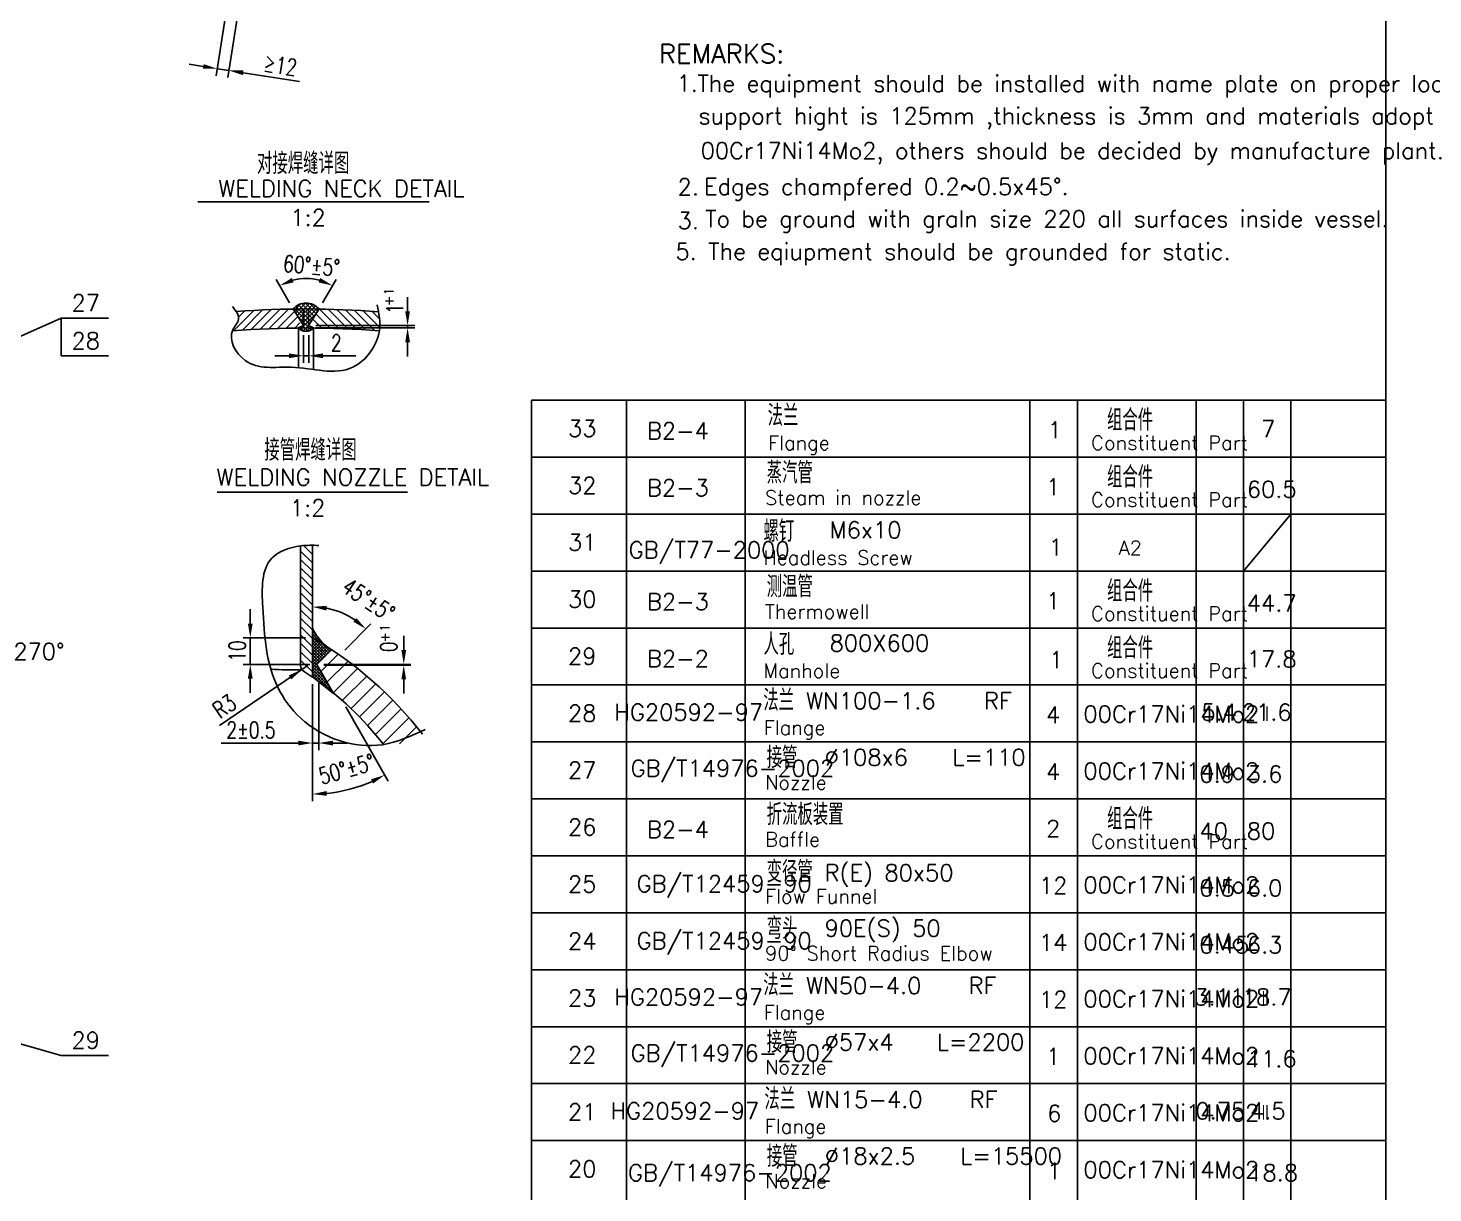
# Model space of a CAD drawing. Extents: x 1512 to 4800, y -77 to 764.
# Drawn here: x 1810.2 to 2106.2, y 227.9 to 473.3 of the extents above; entities that cross this region are included whole.
import ezdxf
from ezdxf.enums import TextEntityAlignment as Align

# ---------------------------------------------------------------- set-up
doc = ezdxf.new("R2010")
doc.units = 0
doc.header["$MEASUREMENT"] = 0
doc.layers.get('0').update_dxf_attribs({"linetype": 'CONTINUOUS'})
doc.layers.get('DEFPOINTS').update_dxf_attribs({"linetype": 'CONTINUOUS'})
doc.layers.add('1', color=1, linetype='CONTINUOUS')
doc.styles.add('ACANSTS', font='romans.shx', dxfattribs={"height": 1, "bigfont": 'gbcbig.shx'})
doc.styles.add('HZ5', font='romans.shx', dxfattribs={"width": 0.75, "bigfont": 'hz5.shx'})
doc.dimstyles.get("Standard").update_dxf_attribs({"dimtxt": 3.5, "dimasz": 3, "dimexe": 2, "dimexo": 0, "dimgap": 1, "dimtad": 1, "dimdec": 0, "dimlfac": 20, "dimzin": 0, "dimdsep": 46, "dimtxsty": 'HZ5', "dimcen": 1, "dimadec": 0, "dimazin": 0, "dimtfac": 1, "dimtdec": 0, "dimtmove": 2, "dimatfit": 3, "dimfxl": 0, "dimtolj": 1, "dimtzin": 0, "dimarcsym": 0})

# ---------------------------------------------------------------- blocks, each defined once
blk = doc.blocks.new('*D262')
at = {"color": 0, "linetype": 'ByBlock', "ltscale": 5}
for p, q in [((1773.03, 49.01), (1773.03, 52.01)), ((1756.21, 46.01), (1774.53, 46.01)), ((1756.22, 45.85), (1774.53, 45.85)), ((1773.03, 45.85), (1773.03, 46.01)), ((1773.03, 45.85), (1773.03, 46.01)), ((1773.03, 42.85), (1773.03, 39.85))]:
    blk.add_line(p, q, dxfattribs=at)
for points in [[(1772.53, 49.01), (1773.53, 49.01), (1773.03, 46.01)], [(1772.53, 42.85), (1773.53, 42.85), (1773.03, 45.85)]]:
    blk.add_solid(points, dxfattribs=at)
at = {"layer": 'DEFPOINTS', "color": 0, "linetype": 'ByBlock', "ltscale": 5}
for p in [(1754.71, 46.01), (1754.72, 45.85), (1773.03, 46.01)]:
    blk.add_point(p, dxfattribs=at)
at = {"color": 0, "linetype": 'ByBlock', "ltscale": 5, "insert": (1769.87, 49.71), "char_height": 3.5, "attachment_point": 5, "rotation": 90, "style": 'HZ5'}
blk.add_mtext('\\A1;0', dxfattribs=at)
blk = doc.blocks.new('*D261')
at = {"color": 0, "linetype": 'ByBlock', "ltscale": 5}
for p, q in [((1753.8, 41.86), (1753.8, 17.18)), ((1760.83, 37.08), (1769.76, 21.41))]:
    blk.add_line(p, q, dxfattribs=at)
blk.add_arc((1753.8, 49.43), 30.75, 275.5927, 294.0727, dxfattribs=at)
for points in [[(1766.12, 21.8), (1766.57, 20.91), (1769.02, 22.71)], [(1756.82, 18.33), (1756.77, 19.33), (1753.8, 18.68)]]:
    blk.add_solid(points, dxfattribs=at)
at = {"layer": 'DEFPOINTS', "color": 0, "linetype": 'ByBlock', "ltscale": 5}
for p in [(1753.8, 57.98), (1755.1, 47.15), (1753.8, 43.36), (1760.09, 38.39), (1759.08, 19.14)]:
    blk.add_point(p, dxfattribs=at)
at = {"color": 0, "linetype": 'ByBlock', "ltscale": 5, "insert": (1760.99, 23.96), "char_height": 3.5, "attachment_point": 5, "rotation": 15.7675, "style": 'HZ5'}
blk.add_mtext('\\A1;50°±5°', dxfattribs=at)
blk = doc.blocks.new('*D260')
at = {"color": 0, "linetype": 'ByBlock', "ltscale": 5}
blk.add_line((1760.58, 49.03), (1766.09, 54.55), dxfattribs=at)
blk.add_arc((1753.8, 42.25), 15.88, 55.8372, 79.1628, dxfattribs=at)
for points in [[(1756.74, 57.36), (1756.83, 58.35), (1753.8, 58.14)], [(1763.04, 55.78), (1762.4, 55.01), (1765.03, 53.49)]]:
    blk.add_solid(points, dxfattribs=at)
at = {"layer": 'DEFPOINTS', "color": 0, "linetype": 'ByBlock', "ltscale": 5}
for p in [(1753.8, 71.11), (1757.91, 57.6), (1759.51, 47.97), (1755.1, 43.55), (1753.8, 39.76)]:
    blk.add_point(p, dxfattribs=at)
at = {"color": 0, "linetype": 'ByBlock', "ltscale": 5, "insert": (1765.61, 59.63), "char_height": 3.5, "attachment_point": 5, "rotation": 325.8002, "style": 'HZ5'}
blk.add_mtext('\\A1;45°±5°', dxfattribs=at)
blk = doc.blocks.new('*D259')
at = {"color": 0, "linetype": 'ByBlock', "ltscale": 5}
for p, q in [((1740.69, 54.62), (1740.69, 57.62)), ((1752.3, 51.62), (1739.19, 51.62)), ((1740.69, 51.62), (1740.69, 46.01)), ((1753.21, 46.01), (1739.19, 46.01)), ((1740.69, 43.01), (1740.69, 40.01))]:
    blk.add_line(p, q, dxfattribs=at)
for points in [[(1740.19, 54.62), (1741.19, 54.62), (1740.69, 51.62)], [(1740.19, 43.01), (1741.19, 43.01), (1740.69, 46.01)]]:
    blk.add_solid(points, dxfattribs=at)
at = {"layer": 'DEFPOINTS', "color": 0, "linetype": 'ByBlock', "ltscale": 5}
for p in [(1753.8, 51.62), (1740.69, 46.01), (1754.71, 46.01)]:
    blk.add_point(p, dxfattribs=at)
at = {"color": 0, "linetype": 'ByBlock', "ltscale": 5, "insert": (1737.94, 48.82), "char_height": 3.5, "attachment_point": 5, "rotation": 90, "style": 'HZ5'}
blk.add_mtext('\\A1;10', dxfattribs=at)
blk = doc.blocks.new('*D266')
at = {"color": 0, "linetype": 'ByBlock', "ltscale": 5}
for p, q in [((1755.1, 42.05), (1755.1, 27.94)), ((1753.8, 38.26), (1753.8, 27.94)), ((1750.8, 29.44), (1734.52, 29.44)), ((1755.1, 29.44), (1753.8, 29.44)), ((1758.1, 29.44), (1761.1, 29.44))]:
    blk.add_line(p, q, dxfattribs=at)
for points in [[(1750.8, 29.94), (1750.8, 28.94), (1753.8, 29.44)], [(1758.1, 29.94), (1758.1, 28.94), (1755.1, 29.44)]]:
    blk.add_solid(points, dxfattribs=at)
at = {"layer": 'DEFPOINTS', "color": 0, "linetype": 'ByBlock', "ltscale": 5}
for p in [(1755.1, 43.55), (1753.8, 39.76), (1755.1, 29.44)]:
    blk.add_point(p, dxfattribs=at)
at = {"color": 0, "linetype": 'ByBlock', "ltscale": 5, "insert": (1740.83, 32.19), "char_height": 3.5, "attachment_point": 5, "style": 'HZ5'}
blk.add_mtext('\\A1;2±0.5', dxfattribs=at)
blk = doc.blocks.new('*D267')
at = {"color": 0, "linetype": 'ByBlock', "ltscale": 5}
for p in [(1734.2, 33.16), (1752.8, 45.8)]:
    blk.add_line(p, (1751.56, 44.95), dxfattribs=at)
blk.add_solid([(1748.8, 43.68), (1749.36, 42.85), (1751.56, 44.95)], dxfattribs=at)
at = {"layer": 'DEFPOINTS', "color": 0, "linetype": 'ByBlock', "ltscale": 5}
for p in [(1751.56, 44.95), (1752.8, 45.8)]:
    blk.add_point(p, dxfattribs=at)
at = {"color": 0, "linetype": 'ByBlock', "ltscale": 5, "insert": (1735.24, 37.19), "char_height": 3.5, "attachment_point": 5, "rotation": 34.1911, "style": 'HZ5'}
blk.add_mtext('\\A1;R3', dxfattribs=at)
blk = doc.blocks.new('*D268')
at = {"color": 0, "linetype": 'ByBlock', "ltscale": 5}
for p, q in [((1812.73, 56.77), (1808.81, 31.76)), ((1815.2, 56.39), (1811.28, 31.38)), ((1806.08, 33.71), (1803.11, 34.17)), ((1809.04, 33.24), (1811.51, 32.86)), ((1814.48, 32.39), (1826.33, 30.53))]:
    blk.add_line(p, q, dxfattribs=at)
for points in [[(1806.16, 34.2), (1806, 33.22), (1809.04, 33.24)], [(1814.55, 32.89), (1814.4, 31.9), (1811.51, 32.86)]]:
    blk.add_solid(points, dxfattribs=at)
at = {"layer": 'DEFPOINTS', "color": 0, "linetype": 'ByBlock', "ltscale": 5}
for p in [(1812.96, 58.25), (1815.43, 57.87), (1811.51, 32.86)]:
    blk.add_point(p, dxfattribs=at)
at = {"color": 0, "linetype": 'ByBlock', "ltscale": 5, "insert": (1822.31, 33.95), "char_height": 3.5, "attachment_point": 5, "rotation": 351.0876, "style": 'HZ5'}
blk.add_mtext('\\A1;≥12', dxfattribs=at)
blk = doc.blocks.new('*D279')
at = {"color": 0, "linetype": 'ByBlock', "ltscale": 5}
for p, q in [((1771.51, 164.84), (1771.51, 167.84)), ((1752.17, 161.84), (1773.01, 161.84)), ((1752.17, 161.33), (1773.01, 161.33)), ((1771.51, 161.33), (1771.51, 161.84)), ((1771.51, 161.33), (1771.51, 161.84)), ((1771.51, 158.33), (1771.51, 155.33))]:
    blk.add_line(p, q, dxfattribs=at)
for points in [[(1771.01, 164.84), (1772.01, 164.84), (1771.51, 161.84)], [(1771.01, 158.33), (1772.01, 158.33), (1771.51, 161.33)]]:
    blk.add_solid(points, dxfattribs=at)
at = {"layer": 'DEFPOINTS', "color": 0, "linetype": 'ByBlock', "ltscale": 5}
for p in [(1750.67, 161.84), (1750.67, 161.33), (1771.51, 161.84)]:
    blk.add_point(p, dxfattribs=at)
at = {"color": 0, "linetype": 'ByBlock', "ltscale": 5, "insert": (1768.85, 165.38), "char_height": 3.5, "attachment_point": 5, "rotation": 90, "style": 'HZ5'}
blk.add_mtext('\\A1;1', dxfattribs=at)
blk = doc.blocks.new('*D280')
at = {"color": 0, "linetype": 'ByBlock', "ltscale": 5}
for p, q in [((1746.64, 166.62), (1743.79, 171.56)), ((1753.6, 166.62), (1756.45, 171.56))]:
    blk.add_line(p, q, dxfattribs=at)
blk.add_arc((1750.12, 160.59), 11.16, 75.4433, 104.5567, dxfattribs=at)
for points in [[(1747.51, 170.94), (1747.13, 171.86), (1744.54, 170.26)], [(1753.12, 171.86), (1752.74, 170.94), (1755.7, 170.26)]]:
    blk.add_solid(points, dxfattribs=at)
at = {"layer": 'DEFPOINTS', "color": 0, "linetype": 'ByBlock', "ltscale": 5}
for p in [(1748.18, 171.59), (1747.39, 165.33), (1752.85, 165.33), (1749.12, 162.33), (1751.12, 162.33)]:
    blk.add_point(p, dxfattribs=at)
at = {"color": 0, "linetype": 'ByBlock', "ltscale": 5, "insert": (1751.27, 174.46), "char_height": 3.5, "attachment_point": 5, "rotation": 355.2555, "style": 'HZ5'}
blk.add_mtext('\\A1;60°±5°', dxfattribs=at)
blk = doc.blocks.new('*D281')
at = {"color": 0, "linetype": 'ByBlock', "ltscale": 5}
for p, q in [((1749.56, 159.83), (1749.56, 153.97)), ((1750.67, 159.83), (1750.67, 153.97)), ((1746.56, 155.47), (1743.56, 155.47)), ((1749.56, 155.47), (1750.67, 155.47)), ((1749.56, 155.47), (1750.67, 155.47)), ((1753.67, 155.47), (1756.67, 155.47))]:
    blk.add_line(p, q, dxfattribs=at)
for points in [[(1746.56, 155.97), (1746.56, 154.97), (1749.56, 155.47)], [(1753.67, 155.97), (1753.67, 154.97), (1750.67, 155.47)]]:
    blk.add_solid(points, dxfattribs=at)
at = {"layer": 'DEFPOINTS', "color": 0, "linetype": 'ByBlock', "ltscale": 5}
for p in [(1749.56, 161.33), (1750.67, 161.33), (1750.67, 155.47)]:
    blk.add_point(p, dxfattribs=at)
at = {"color": 0, "linetype": 'ByBlock', "ltscale": 5, "insert": (1756.51, 158.18), "char_height": 3.5, "attachment_point": 5, "style": 'HZ5'}
blk.add_mtext('\\A1;2', dxfattribs=at)

msp = doc.modelspace()

# ---------------------------------------------------------------- hatches: boundary and pattern name
h = msp.add_hatch()
h.set_pattern_fill('ANSI31', color=256, scale=5, style=0)
h.set_pattern_definition([(45, (2199.2077, -377.54324), (-0.44194174, 0.44194174), [])])
edge = h.paths.add_edge_path()
edge.add_line((1869.3055983, 410.6005597), (1871.4944295, 414.0881597))
edge.add_arc((1868.7623795, 411.7000399), 3.6286655, 41.15712038, 138.842878713)
edge.add_line((1866.0303295, 414.0881597), (1868.1954214, 410.6005597))
edge.add_line((1868.1954214, 410.6005597), (1867.1850295, 410.0881597))
edge.add_arc((1868.7623795, 411.4986568), 2.1160187, 221.803702714, 318.196297158)
edge.add_line((1870.3397295, 410.0881597), (1869.3055983, 410.6005597))
h = msp.add_hatch()
h.set_pattern_fill('ANSI31', color=256, scale=5, angle=90, style=0)
h.set_pattern_definition([(135, (2199.2077, -377.54324), (-0.44194174, -0.44194174), [])])
edge = h.paths.add_edge_path()
edge.add_line((1869.3055983, 410.6005597), (1871.4944295, 414.0881597))
edge.add_arc((1868.7623795, 411.7000399), 3.6286655, 41.15712038, 138.842878713)
edge.add_line((1866.0303295, 414.0881597), (1868.1954214, 410.6005597))
edge.add_line((1868.1954214, 410.6005597), (1867.1850295, 410.0881597))
edge.add_arc((1868.7623795, 411.4986568), 2.1160187, 221.803702714, 318.196297158)
edge.add_line((1870.3397295, 410.0881597), (1869.3055983, 410.6005597))
at = {"ltscale": 10}
h = msp.add_hatch(dxfattribs=at)
h.set_pattern_fill('ANSI31', color=256, scale=10, style=0)
h.set_pattern_definition([(45, (-1302.1555, -1068.4832), (-0.88388348, 0.88388348), [])])
edge = h.paths.add_edge_path()
edge.add_arc((1868.7623795, 411.4986568), 2.1160187, 221.9225446, 222.028454071, ccw=False)
edge.add_arc((1868.7623795, 411.4986568), 2.1160187, 221.803702845, 221.922544605, ccw=False)
edge.add_line((1867.1850295, 410.0881597), (1867.6322008, 410.8626834))
edge.add_line((1867.6322008, 410.8626834), (1866.0393555, 414.0699852))
edge.add_arc((1868.7623795, 210.0881597), 204, 90.764815762, 94.137688759)
edge.add_spline(control_points=[(1854.0430577, 413.5564412), (1854.3963166, 413.0044769), (1854.9531383, 411.6933523), (1853.6343594, 410.4262989), (1853.2612163, 409.5541114), (1853.2342517, 409.4844416)], knot_values=[1.156743402, 1.156743402, 1.156743402, 1.156743402, 2.9725789759, 5.5257486454, 5.7453152154, 5.7453152154, 5.7453152154, 5.7453152154], degree=3, periodic=0)
edge.add_arc((1868.7623795, 210.0881597), 200, 90.450293597, 94.452962381, ccw=False)
h = msp.add_hatch(dxfattribs=at)
h.set_pattern_fill('ANSI31', color=256, scale=10, angle=90, style=0)
h.set_pattern_definition([(135, (-1302.1555, -1068.4832), (-0.88388348, -0.88388348), [])])
edge = h.paths.add_edge_path()
edge.add_spline(control_points=[(1884.2216342, 409.4897932), (1884.4148783, 410.8349817), (1884.2618539, 412.176505), (1884.0164428, 413.5170504)], knot_values=[44.7702570152, 44.7702570152, 44.7702570152, 44.7702570152, 48.8123214444, 48.8123214444, 48.8123214444, 48.8123214444], degree=3, periodic=0)
edge.add_arc((1868.7623795, 210.0881597), 204, 85.711715869, 89.235593138)
edge.add_line((1871.4839477, 414.0700046), (1869.7623795, 411.0881597))
edge.add_line((1869.7623795, 411.0881597), (1870.3433372, 410.081911))
edge.add_arc((1868.7623795, 210.0881597), 200, 85.566827778, 89.547084274, ccw=False)
h = msp.add_hatch(dxfattribs=at)
h.set_pattern_fill('ANSI31', color=256, scale=10, angle=90, style=0)
h.set_pattern_definition([(135, (-1926.2021, -688.5322), (-0.88388348, -0.88388348), [])])
edge = h.paths.add_edge_path()
edge.add_arc((1869.1211913, 338.9922752), 1.5020165, 180.064064393, 232.912948852)
edge.add_line((1868.2154337, 337.7940862), (1870.1191757, 336.5455958))
edge.add_line((1870.1191757, 336.5455958), (1870.1191757, 364.301756))
edge.add_spline(control_points=[(1870.1191757, 364.301756), (1869.2970545, 364.3029771), (1868.4680356, 364.2773733), (1867.6191757, 364.1746088)], knot_values=[1.3252477828, 1.3252477828, 1.3252477828, 1.3252477828, 3.8120331248, 3.8120331248, 3.8120331248, 3.8120331248], degree=3, periodic=0)
edge.add_line((1867.6191757, 364.1746088), (1867.6191757, 338.9905958))
h = msp.add_hatch()
h.set_pattern_fill('ANSI31', color=256, scale=3.5, angle=90, style=0)
h.set_pattern_definition([(135, (1991.23594, -157.2944), (-0.3093592, -0.3093592), [])])
edge = h.paths.add_edge_path()
edge.add_line((1874.5221438, 333.0746024), (1870.1191757, 336.5527053))
edge.add_line((1870.1191757, 336.5527053), (1870.1191771, 346.7863315))
edge.add_arc((1879.9340287, 351.5155334), 10.8947998, 205.726692533, 237.74431186)
edge.add_line((1874.1194907, 342.3020753), (1871.0274607, 339.2100453))
edge.add_line((1871.0274607, 339.2100453), (1874.5221438, 333.0746024))
h = msp.add_hatch()
h.set_pattern_fill('ANSI31', color=256, scale=3.5, style=0)
h.set_pattern_definition([(45, (1991.23594, -157.2944), (-0.3093592, 0.3093592), [])])
edge = h.paths.add_edge_path()
edge.add_line((1874.5221438, 333.0746024), (1870.1191757, 336.5527053))
edge.add_line((1870.1191757, 336.5527053), (1870.1191771, 346.7863315))
edge.add_arc((1879.9340287, 351.5155334), 10.8947998, 205.726692533, 237.74431186)
edge.add_line((1874.1194907, 342.3020753), (1871.0274607, 339.2100453))
edge.add_line((1871.0274607, 339.2100453), (1874.5221438, 333.0746024))
h = msp.add_hatch(dxfattribs=at)
h.set_pattern_fill('ANSI31', color=256, scale=20, style=0)
h.set_pattern_definition([(45, (-1926.202, -688.5322), (-1.767767, 1.767767), [])])
edge = h.paths.add_edge_path()
edge.add_spline(control_points=[(1885.1148118, 322.290955), (1888.2444503, 322.284612), (1891.541763, 322.5993669), (1893.237919, 324.5413449)], knot_values=[64.5342968474, 64.5342968474, 64.5342968474, 64.5342968474, 72.6883531516, 72.6883531516, 72.6883531516, 72.6883531516], degree=3, periodic=0)
edge.add_arc((1829.9062257, 275.6629588), 80, 37.660384537, 56.432794951)
edge.add_line((1874.1394026, 342.3219872), (1871.0274607, 339.2100453))
edge.add_line((1871.0274607, 339.2100453), (1874.3927724, 333.3017334))
edge.add_arc((1829.9062257, 279.2559458), 70, 37.936361149, 50.541281937, ccw=False)

# ---------------------------------------------------------------- linework, layer by layer
for p, q in [((1845.9435222, 436.6923221), (1894.7069155, 436.6923221)), ((1872.3055983, 404.2299196), (1879.2572341, 404.2299196)), ((1850.0250478, 375.5299484), (1890.1567106, 375.5299484)), ((2066.2843808, 358.8732907), (2076.2843808, 370.8732907)), ((2096.2723817, 286.8732907), (1916.2723817, 286.8732907)), ((2096.2723817, 262.8732907), (1916.2723817, 262.8732907))]:
    msp.add_line(p, q, dxfattribs=at)
at = {"ltscale": 5}
for p, q in [((1717.8243872, 367.6589117), (1817.1511029, 412.1852309)), ((1817.1511029, 412.1852309), (1817.1511029, 404.1852309)), ((1711.0385708, 286.9089117), (1817.1511029, 256.8071471))]:
    msp.add_line(p, q, dxfattribs=at)
for p, q in [((1868.1954214, 410.0881597), (1868.1954214, 414.0881597)), ((1869.3055983, 410.0881597), (1869.3055983, 414.0881597)), ((1867.1905745, 410.0819832), (1867.1905745, 401.7180852)), ((1870.3265048, 410.0735087), (1870.3265048, 401.3326712)), ((2096.2723817, 394.8732907), (1916.2723817, 394.8732907)), ((2096.2723817, 382.8732907), (1916.2723817, 382.8732907)), ((2096.2723817, 370.8732907), (1916.2723817, 370.8732907)), ((2096.2723817, 358.8732907), (1916.2723817, 358.8732907)), ((2096.2723817, 346.8732907), (1916.2723817, 346.8732907)), ((2096.2723817, 334.8732907), (1916.2723817, 334.8732907)), ((2096.2723817, 322.8732907), (1916.2723817, 322.8732907)), ((2096.2723817, 310.8732907), (1916.2723817, 310.8732907)), ((2096.2723817, 298.8732907), (1916.2723817, 298.8732907)), ((2096.2723817, 274.8732907), (1916.2723817, 274.8732907)), ((2096.2723817, 250.8732907), (1916.2723817, 250.8732907)), ((2096.2723817, 238.8732907), (1916.2723817, 238.8732907))]:
    msp.add_line(p, q)
msp.add_lwpolyline([(1869.3055983, 410.6005597), (1871.4944295, 414.0881597, 0.4540713839), (1866.0303295, 414.0881597), (1868.1954214, 410.6005597), (1867.1850295, 410.0881597, 0.4472828392), (1870.3397295, 410.0881597), (1869.3055983, 410.6005597)], format="xyb")
at = {"ltscale": 10}
msp.add_spline([(1853.2690645, 414.6170082), (1854.5460795, 411.9327097), (1853.3229702, 409.6915763), (1855.9275896, 403.2426475), (1865.6650129, 401.8191839), (1878.6085661, 401.8191839), (1884.2216342, 409.4897932), (1883.7240625, 414.9802497)], degree=3, dxfattribs=at)
at = {"ltscale": 10, "end_tangent": (0.4394654316, 0.8982595028)}
msp.add_spline([(1871.4296226, 364.2845674), (1867.6191757, 364.1746088), (1861.5339774, 361.5765833), (1859.6349693, 351.2904203), (1862.8056, 334.3933213), (1867.6523884, 327.8443041), (1884.9012457, 322.2918727), (1893.8695114, 325.493031)], degree=3, dxfattribs=at)
at = {"layer": '1', "ltscale": 500}
for p, q in [((1827.1511029, 412.1852309), (1817.1511029, 412.1852309)), ((1827.1511029, 404.1852309), (1817.1511029, 404.1852309)), ((1827.1511029, 256.8071471), (1817.1511029, 256.8071471))]:
    msp.add_line(p, q, dxfattribs=at)
at = {"layer": '1', "ltscale": 10}
for p, q in [((1916.2763814, 394.8732907), (1916.2763814, -13.1267093)), ((1936.2764281, 394.8732907), (1936.2764281, -13.1267093)), ((1961.2764281, 394.8732907), (1961.2764281, -13.1267093)), ((2021.2763814, 394.8732907), (2021.2763814, -13.1267093)), ((2031.2763814, 394.8732907), (2031.2763814, -13.1267093)), ((2056.2763814, 394.8732907), (2056.2763814, -13.1267093)), ((2066.2763814, 394.8732907), (2066.2763814, -7.1267093)), ((2076.2763814, 394.8732907), (2076.2763814, -13.1267093)), ((1867.6191757, 338.9905958), (1867.6191757, 364.1746088)), ((1870.1191757, 336.5455958), (1870.1191757, 364.3051752)), ((1868.2154337, 337.7940862), (1870.1191757, 336.5455958)), ((1916.2723817, 334.8732907), (1916.2723817, 64.8732907))]:
    msp.add_line(p, q, dxfattribs=at)
msp.add_lwpolyline([(2096.2763814, -66.5267093), (1537.2763814, -66.5267093), (1537.2763814, 754.4732907), (2096.2763814, 754.4732907)], close=True, dxfattribs=at)
msp.add_lwpolyline([(1874.5221438, 333.0746024), (1870.1191757, 336.5527053), (1870.1191771, 346.7863315, 0.1406192329), (1874.1194907, 342.3020753), (1871.0274607, 339.2100453), (1874.5221438, 333.0746024)], format="xyb", dxfattribs=at)
at = {"layer": '1'}
for radius, start, end in [(204, 85.711715869, 94.137688759), (200, 85.566827778, 94.452962381)]:
    msp.add_arc((1868.7623795, 210.0881597), radius, start, end, dxfattribs=at)
at = {"layer": '1', "ltscale": 10}
for centre, radius, start, end in [((1829.9062257, 275.6629588), 80, 37.60173332, 59.823736111), ((1865.5618676, 392.5021503), 54.4533075, 265.532111229, 272.312802548), ((1869.1211913, 338.9922752), 1.5020165, 180.064064424, 240.572633234), ((1829.9062257, 279.2559458), 70, 37.936361149, 54.937425)]:
    msp.add_arc(centre, radius, start, end, dxfattribs=at)

# ---------------------------------------------------------------- texts
at = {"ltscale": 10, "style": 'ACANSTS'}
for s, height, p in [('REMARKS:', 4, (1943.1163837, 465.8746669)), ('1.', 3.5, (1946.8239025, 459.8912155)), ('The equipment should be installed with name plate on proper location,', 3.5, (1951.2177246, 459.8400343)), ('support hight is 125mm ,thickness is 3mm and materials adopt ', 3.5, (1951.4448723, 453.036099)), ('对接焊缝详图', 4.5, (1858.4239998, 442.5125783)), ('00Cr17Ni14Mo2, others should be decided by manufacture plant.', 3.5, (1951.8967946, 445.6983515)), ('WELDING NECK DETAIL', 3.5, (1850.2592627, 437.7266066)), ('2.', 3.5, (1947.0453341, 438.0935804)), ('Edges champfered 0.2~0.5x45%%D.', 3.5, (1952.6240126, 438.1491989)), ('1:2', 3.5, (1865.4276823, 431.6074877)), ('3.', 3.5, (1947.0453341, 430.9554637)), ('To be ground with graln size 220 all surfaces inside vessel.', 3.5, (1952.8511603, 431.3452636)), ('5. The eqiupment should be grounded for static.', 3.5, (1946.5990272, 424.4616714)), ('33', 3.5, (1923.9495236, 387.1727651)), ('B2-4', 3.5, (1940.5849882, 386.6670363)), ('接管焊缝详图', 4.5, (1859.969918, 382.1282416)), ('Constituent Part', 3, (2034.1732437, 384.3951182)), ('蒸汽管', 4.5, (1965.8128418, 377.3468906)), ('WELDING NOZZLE DETAIL', 3.5, (1849.9036913, 376.9010973)), ('32', 3.5, (1923.9495236, 375.1727651)), ('B2-3', 3.5, (1940.5809885, 374.6766356)), ('Steam in nozzle', 3, (1965.4691053, 372.8363213)), ('60.5', 3.5, (2066.9815536, 374.3471605)), ('1:2', 3.5, (1865.3414617, 370.4451141)), ('Constituent Part', 3, (2034.1732437, 372.3951182)), ('螺钉', 4.5, (1965.1351902, 365.0461372)), ('M6x10', 3.5, (1979.0717237, 365.7950039)), ('31', 3.5, (1923.9495236, 363.1727651)), ('GB/T77-2000', 3.5, (1936.7543869, 361.5811944)), ('1', 3.5, (2025.2172436, 362.1446)), ('A2 ', 3, (2039.9692003, 362.2709662)), ('Headless Screw', 3, (1965.0992212, 360.2078085)), ('测温管', 4.5, (1965.8128418, 353.3468906)), ('30', 3.5, (1923.9455239, 351.1727651)), ('B2-3', 3.5, (1940.5809885, 350.6766356)), ('44.7', 3.5, (2066.9815536, 350.3471605)), ('Thermowell', 3, (1965.4691053, 348.8363213)), ('Constituent Part', 3, (2034.1732437, 348.3951182)), ('人孔', 4.5, (1965.1351902, 341.2046315)), ('800X600', 3.5, (1979.0717237, 341.9534983)), ('29', 3.5, (1923.9455239, 339.1727651)), ('B2-2', 3.5, (1940.5809885, 338.6670363)), ('1', 3.5, (2025.3311966, 338.4340134)), ('17.8', 3.5, (2066.9562498, 338.5958759)), ('Manhole', 3, (1965.0992212, 336.3663028)), ('Constituent Part', 3, (2034.1732437, 336.3951182)), ('28', 3.5, (1923.9455239, 327.1727651)), ('00Cr17Ni14Mo2Ⅱ', 3.5, (2032.5561726, 326.9776118)), ('GB/T14976-2002', 3.5, (1937.1428106, 315.5579142)), ('接管', 4.5, (1965.8128418, 317.3468906)), ('%%c108x6   L=110', 3.5, (1978.0274066, 317.8725216)), ('27', 3.5, (1923.9455239, 315.1727651)), ('00Cr17Ni14Mo2', 3.5, (2032.5561726, 314.9776118)), ('0.9', 3.5, (2056.9815536, 314.3471605)), ('3.6', 3.5, (2066.9815536, 314.3471605)), ('Nozzle', 3, (1965.4691053, 312.8363213)), ('折流板装置', 4.5, (1965.8128418, 305.3468906)), ('26', 3.5, (1923.9455239, 303.1727651)), ('B2-4', 3.5, (1940.5809885, 302.6766356)), ('40', 3.5, (2056.9815536, 302.3471605)), ('80', 3.5, (2066.9815536, 302.3471605)), ('Baffle', 3, (1965.4691053, 300.8363213)), ('Constituent Part', 3, (2034.1732437, 300.3951182)), ('变径管', 4.5, (1965.8128418, 293.2838312)), ('R(E) 80x50', 3.5, (1978.0274066, 293.5385726)), ('25', 3.5, (1923.9455239, 291.1727651)), ('GB/T12459-90', 3.5, (1938.4118182, 291.2410077)), ('00Cr17Ni14Mo2', 3.5, (2032.5561726, 290.9776118)), ('0.5', 3.5, (2056.9815536, 290.3471605)), ('6.0', 3.5, (2066.9815536, 290.3471605)), ('Flow Funnel', 3, (1965.4691053, 288.8363213)), ('弯头', 4.5, (1965.8128418, 281.3468906)), ('90E(S) 50', 3.5, (1978.0274066, 281.8725216)), ('24', 3.5, (1923.9455239, 279.1727651)), ('GB/T12459-90', 3.5, (1938.4118182, 279.2410077)), ('00Cr17Ni14Mo2', 3.5, (2032.5561726, 278.9776118)), ('0.45', 3.5, (2056.9815536, 278.3471605)), ('6.3', 3.5, (2066.9815536, 278.3471605)), ('90%%D Short Radius Elbow', 3, (1965.4691053, 276.8363213)), ('23', 3.5, (1923.9455239, 267.1727651)), ('00Cr17Ni14Mo2Ⅱ', 3.5, (2032.5561726, 266.9776118)), ('接管', 4.5, (1965.8128418, 257.35649)), ('%%c57x4   L=2200', 3.5, (1978.0274066, 257.8821209)), ('22', 3.5, (1923.9455239, 255.1727651)), ('GB/T14976-2002', 3.5, (1937.1428106, 255.5675135)), ('00Cr17Ni14Mo2', 3.5, (2032.5561726, 254.9776118)), ('11.6', 3.5, (2066.9815536, 254.3567599)), ('Nozzle', 3, (1965.4691053, 252.8459206)), ('21', 3.5, (1923.9455239, 243.1727651)), ('00Cr17Ni14Mo2Ⅱ', 3.5, (2032.5561726, 242.9776118)), ('接管', 4.5, (1965.8499122, 233.3468906)), ('%%c18x2.5   L=15500', 3.5, (1978.0644771, 233.8725216)), ('20', 3.5, (1923.9455239, 231.1727651)), ('GB/T14976-2002', 3.5, (1936.6144673, 230.3545506)), ('1', 3.5, (2024.8542591, 230.7231325)), ('00Cr17Ni14Mo2', 3.5, (2032.5561726, 230.9776118)), ('18.8', 3.5, (2067.2860389, 230.3471605)), ('Nozzle', 3, (1965.5061757, 228.8363213))]:
    msp.add_text(s, height=height, dxfattribs=at).set_placement(p)
at = {"ltscale": 500, "style": 'ACANSTS'}
for s, p in [('27', (1819.338967, 413.6357941)), ('28', (1819.338967, 405.6357941)), ('29', (1819.338967, 258.2577103))]:
    msp.add_text(s, height=3.5, dxfattribs=at).set_placement(p)
at = {"style": 'ACANSTS'}
for s, height, p in [('法兰', 4.5, (1966.014317, 389.4029122)), ('Flange', 3, (1966.1023165, 384.3774356)), ('法兰', 4.5, (1965.0944746, 329.4029122)), ('WN100-1.6   RF', 3.5, (1974.1112604, 329.7856752)), ('Flange', 3, (1965.1824742, 324.3774356)), ('法兰', 4.5, (1965.0944746, 269.4029122)), ('WN50-4.0   RF', 3.5, (1974.1112604, 269.7856752)), ('Flange', 3, (1965.1824742, 264.3774356)), ('法兰', 4.5, (1965.3234406, 245.4029122)), ('WN15-4.0   RF', 3.5, (1974.3402263, 245.7856752)), ('Flange', 3, (1965.4114402, 240.3774356)), ('Flange', 3, (1965.4114402, 240.3774356))]:
    msp.add_text(s, height=height, dxfattribs=at).set_placement(p)
at = {"ltscale": 10, "style": 'ACANSTS'}
for p in [(2042.3905251, 390.9333397), (2042.3905251, 378.9333397), (2042.3905251, 354.9333397), (2042.3905251, 342.9333397), (2042.3905251, 306.9333397)]:
    msp.add_text('组合件', height=4.5, dxfattribs=at).set_placement(p, align=Align.MIDDLE)
for s, p in [('1', (2026.5150397, 386.8512457)), ('1', (2026.181334, 374.8512457)), ('1', (2026.181334, 350.8512457)), ('4', (2026.181334, 326.8512457)), ('4', (2026.181334, 314.8512457)), ('2', (2026.181334, 302.8512457)), ('12', (2026.181334, 290.8512457)), ('14', (2026.181334, 278.8512457)), ('12', (2026.181334, 266.8512457)), ('1', (2026.181334, 254.860845)), ('6', (2026.4103, 242.8512457))]:
    msp.add_text(s, height=3.5, dxfattribs=at).set_placement(p, align=Align.CENTER)
at = {"style": 'ACANSTS'}
for s, p in [('7', (2071.4997174, 388.8583641)), ('270%%d', (1812.4813171, 341.9277707)), ('HG20592-97', (1949.3868251, 329.1295024)), ('5.4', (2061.1660012, 329.1267398)), ('21.6', (2071.1660012, 329.1267398)), ('HG20592-97', (1949.3868251, 269.1295024)), ('3.11', (2061.1660012, 269.1267398)), ('18.7', (2071.1660012, 269.1267398)), ('HG20592-97', (1948.5808845, 245.1295024)), ('0.75', (2061.3949671, 245.1267398)), ('4.5', (2071.3949671, 245.1267398))]:
    msp.add_text(s, height=3.5, dxfattribs=at).set_placement(p, align=Align.MIDDLE)
at = {"ltscale": 10, "char_height": 2, "attachment_point": 5, "rotation": 90, "style": 'ACANSTS'}
for insert in [(1886.2103775, 416.6355008), (1885.3732491, 345.7676703)]:
    msp.add_mtext('+1', dxfattribs=dict(at, insert=insert))

# ---------------------------------------------------------------- dimensions: what is measured, and where the dimension line sits
at = {"ltscale": 10}
for base, p1, p2, angle, text, override, picture, middle, dimtype, set_off in [((1852.5415929, 464.3334975), (1853.9936388, 489.7306004), (1856.4635726, 489.3432706), 351.087581666, '≥12', {"dimasz": 3, "dimexe": 1.5, "dimexo": 1.5, "dimgap": 1, "dimtad": 1, "dimtih": 0, "dimtoh": 0, "dimlfac": 10, "dimtxsty": 'ACANSTS', "dimcen": 1, "dimtofl": 1, "dimtmove": 0}, '*D268', (1862.9157915, 462.7066376), 161, (41.0300462, 431.4760797)), ((1890.1500536, 410.6005597), (1869.3055983, 410.0881597), (1869.3055983, 410.6005597), 90, '1', {"dimasz": 3, "dimexe": 1.5, "dimexo": 1.5, "dimgap": 1, "dimtad": 1, "dimtih": 0, "dimtoh": 0, "dimlfac": 5, "dimtxsty": 'ACANSTS', "dimcen": 1, "dimtofl": 1}, '*D279', (1887.4923467, 414.1467263), 160, (118.6403075, 248.7622227)), ((1857.0106569, 339.2100453), (1870.1191743, 344.8216081), (1871.0274607, 339.2100453), 90, '10', {"dimasz": 3, "dimexe": 1.5, "dimexo": 1.5, "dimgap": 1, "dimtad": 1, "dimtih": 0, "dimtoh": 0, "dimlfac": 2, "dimtxsty": 'ACANSTS', "dimcen": 1, "dimtofl": 1, "dimtmove": 0}, '*D259', (1857.0106569, 342.0158267), 160, (116.3190308, 293.1967487)), ((1889.345485, 339.2100453), (1871.0394267, 339.0492538), (1871.0274607, 339.2100453), 90, '0', {"dimasz": 3, "dimexe": 1.5, "dimexo": 1.5, "dimgap": 1, "dimtad": 1, "dimtih": 0, "dimtoh": 0, "dimlfac": 5, "dimtxsty": 'ACANSTS', "dimcen": 1, "dimtofl": 1}, '*D262', (1886.1875862, 342.9088487), 160, (116.3190308, 293.1967487))]:
    dim = msp.add_linear_dim(base=base, p1=p1, p2=p2, angle=angle, text=text, dimstyle='Standard', override=override, dxfattribs=at)
    dim.commit()
    dim.dimension.update_dxf_attribs({"geometry": picture, "text_midpoint": middle, "dimtype": dimtype, "insert": set_off})
for base, line1, line2, text, override, picture, middle, set_off in [((1866.8237676, 420.3505267), ((1869.7623795, 411.0881597), (1871.4944295, 414.0881597)), ((1866.0303295, 414.0881597), (1867.7623795, 411.0881597)), '<>%%P5%%D', {"dimasz": 3, "dimexe": 1.5, "dimexo": 1.5, "dimgap": 1, "dimtad": 1, "dimlfac": 5, "dimtxsty": 'ACANSTS', "dimcen": 1, "dimtofl": 1, "dimtmove": 0}, '*D280', (1869.6857806, 420.4818794), (118.6403075, 248.7622227)), ((1874.2303938, 350.7945335), ((1875.8339114, 341.1659945), (1871.4167257, 336.7488088)), ((1870.1191757, 332.9526088), (1870.1191757, 364.3051752)), '<>%%P5%%D', {"dimasz": 3, "dimexe": 1.5, "dimexo": 1.5, "dimgap": 1, "dimtad": 1, "dimlfac": 5, "dimtxsty": 'ACANSTS', "dimcen": 1, "dimtofl": 1}, '*D260', (1881.9299712, 352.8304791), (116.3190308, 293.1967487)), ((1875.3992783, 312.3372935), ((1871.4167257, 340.3489053), (1876.4091302, 331.5839868)), ((1870.1191757, 336.5527053), (1870.1191777, 351.1721713)), '50%%D%%P5%%D', {"dimasz": 3, "dimexe": 1.5, "dimexo": 1.5, "dimgap": 1, "dimtad": 1, "dimlfac": 5, "dimtxsty": 'ACANSTS', "dimcen": 1, "dimtofl": 1}, '*D261', (1877.3099137, 317.1602768), (116.3190308, 293.1967487))]:
    dim = msp.add_angular_dim_2l(base=base, line1=line1, line2=line2, text=text, dimstyle='Standard', override=override, dxfattribs=at)
    dim.commit()
    dim.dimension.update_dxf_attribs({"geometry": picture, "text_midpoint": middle, "dimtype": 162, "insert": set_off})
for base, p1, p2, text, override, picture, middle, set_off in [((1869.3055983, 404.2299196), (1868.1954214, 410.0881597), (1869.3055983, 410.0881597), '2', {"dimasz": 3, "dimexe": 1.5, "dimexo": 1.5, "dimgap": 1, "dimtad": 1, "dimlfac": 5, "dimtxsty": 'ACANSTS', "dimcen": 1, "dimtofl": 1}, '*D281', (1875.1482149, 406.9404962), (118.6403075, 248.7622227)), ((1871.4167257, 322.6406476), (1870.1191757, 332.9526088), (1871.4167257, 336.7488088), '2%%P0.5', {"dimasz": 3, "dimexe": 1.5, "dimexo": 1.5, "dimgap": 1, "dimtad": 1, "dimtih": 0, "dimtoh": 0, "dimlfac": 5, "dimtxsty": 'ACANSTS', "dimcen": 1, "dimtofl": 1, "dimtmove": 0}, '*D266', (1857.1484988, 322.6406476), (116.3190308, 293.1967487))]:
    dim = msp.add_linear_dim(base=base, p1=p1, p2=p2, text=text, dimstyle='Standard', override=override, dxfattribs=at)
    dim.commit()
    dim.dimension.update_dxf_attribs({"geometry": picture, "text_midpoint": middle, "dimtype": 160, "insert": set_off})
dim = msp.add_radius_dim(center=(1869.1211913, 338.9922752), mpoint=(1867.8787722, 338.1482086), dimstyle='Standard', override={"dimasz": 3, "dimexe": 1.5, "dimexo": 1.5, "dimgap": 1, "dimtad": 1, "dimlfac": 2, "dimtxsty": 'ACANSTS', "dimcen": 1, "dimtofl": 1, "dimtmove": 0}, dxfattribs=at)
dim.commit()
dim.dimension.update_dxf_attribs({"geometry": '*D267', "text_midpoint": (1853.1052689, 328.1114826), "dimtype": 164, "insert": (116.3190308, 293.1967487)})

doc.saveas('drawing.dxf')
